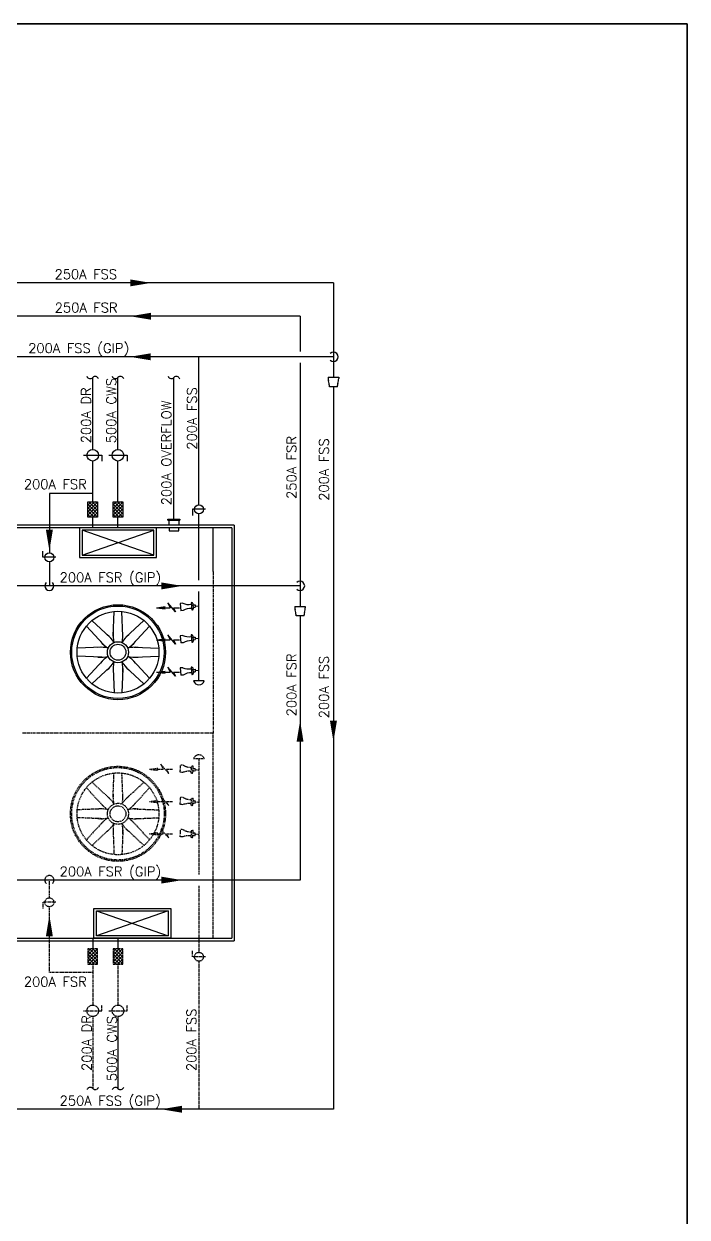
# Model space of a CAD drawing. Header units: millimetres. Extents: x 29 to 762, y -6772 to -6131.
# Drawn here: x 588.9 to 761.7, y -6442.3 to -6131.2 of the extents above; entities that cross this region are included whole.
import ezdxf
from ezdxf.enums import TextEntityAlignment as Align

# ---------------------------------------------------------------- set-up
doc = ezdxf.new("R2010")
doc.units = ezdxf.units.MM
doc.linetypes.add('HIDDEN', pattern=[0.375, 0.25, -0.125])
for name, color, linetype in [('M-CWTR-EQPM', 22, 'Continuous'), ('M-CWTR-PIPE-ONE-F', 3, 'Continuous'), ('M-CWTR-TEXT', 7, 'Continuous'), ('M-CWTR-VAVE', 2, 'Continuous'), ('M-FSR-PIPE', 110, 'Continuous'), ('M-FSS-PIPE', 210, 'Continuous'), ('M-HVAC-EQPM', 22, 'Continuous'), ('M-HVAC-VALVE-FUTURE', 8, 'Continuous'), ('M-SUMP', 1, 'Continuous')]:
    doc.layers.add(name, color=color, linetype=linetype)
doc.styles.add('AA-TXT', font='simplex.shx', dxfattribs={"width": 0.8, "bigfont": 'chineset.shx'})

# ---------------------------------------------------------------- blocks, each defined once
blk = doc.blocks.new('R4-3')
for p, q in [((-4.4, 0), (4.4, 0)), ((4.4, 0), (4.4, -1.1)), ((-5.7, -10.2), (-5.7, -8.7)), ((5.7, -10.2), (-5.7, -10.2)), ((-4.7, -3.5), (-5.4, -6.4)), ((-4.4, 0), (-4.4, -1.1)), ((4.7, -3.5), (5.4, -6.4)), ((5.7, -10.2), (5.7, -8.7))]:
    blk.add_line(p, q)
for centre, start, end in [((4.3, -8.7), 166.373, 180), ((-14.4, -1.1), 346.373, 0), ((14.4, -1.1), 180, 193.627), ((-4.3, -8.7), 0, 13.627)]:
    blk.add_arc(centre, 10, start, end)

msp = doc.modelspace()

# ---------------------------------------------------------------- hatches: boundary and pattern name
at = {"layer": 'M-FSS-PIPE', "linetype": 'HIDDEN'}
h = msp.add_hatch(dxfattribs=at)
h.set_pattern_fill('ANSI37', color=252, scale=5, angle=90, style=0)
h.set_pattern_definition([(45, (252.104, -6628.41083), (0.4419417, -0.4419417), []), (315, (252.104, -6628.41083), (-0.4419417, -0.4419417), [])])
h.paths.add_polyline_path([(608.06, -6376.37), (608.06, -6372.37), (605.55, -6372.37), (605.55, -6376.37)])
h = msp.add_hatch(dxfattribs=at)
h.set_pattern_fill('ANSI37', color=252, scale=5, angle=90, style=0)
h.set_pattern_definition([(45, (258.6871, -6628.41083), (0.4419417, -0.4419417), []), (315, (258.6871, -6628.41083), (-0.4419417, -0.4419417), [])])
h.paths.add_polyline_path([(614.64, -6376.37), (614.64, -6372.37), (612.14, -6372.37), (612.14, -6376.37)])
at = {"layer": 'M-HVAC-VALVE-FUTURE'}
h = msp.add_hatch(dxfattribs=at)
h.set_pattern_fill('ANSI37', color=256, scale=5, angle=90, style=0)
h.set_pattern_definition([(315, (252.104, -6003.73165), (0.4419417, 0.4419417), []), (45, (252.104, -6003.73165), (-0.4419417, 0.4419417), [])])
h.paths.add_polyline_path([(608.06, -6255.78), (608.06, -6259.78), (605.55, -6259.78), (605.55, -6255.78)])
h = msp.add_hatch(dxfattribs=at)
h.set_pattern_fill('ANSI37', color=256, scale=5, angle=90, style=0)
h.set_pattern_definition([(315, (258.6871, -6003.73165), (0.4419417, 0.4419417), []), (45, (258.6871, -6003.73165), (-0.4419417, 0.4419417), [])])
h.paths.add_polyline_path([(614.64, -6255.78), (614.64, -6259.78), (612.14, -6259.78), (612.14, -6255.78)])

# ---------------------------------------------------------------- linework, layer by layer
at = {"layer": 'DefPoints'}
for points in [[(31.33, -6131.2), (761.73, -6131.2), (761.73, -6700.38), (31.33, -6700.38)], [(31.33, -6131.2), (761.73, -6131.2), (761.73, -6700.38), (31.33, -6700.38)], [(31.33, -6131.2), (761.73, -6131.2), (761.73, -6700.38), (31.33, -6700.38)], [(31.33, -6131.2), (761.73, -6131.2), (761.73, -6700.38), (31.33, -6700.38)], [(31.33, -6131.2), (761.73, -6131.2), (761.73, -6700.38), (31.33, -6700.38)], [(31.33, -6131.2), (761.73, -6131.2), (761.73, -6700.38), (31.33, -6700.38)], [(31.33, -6700.38), (761.73, -6700.38), (761.73, -6131.2), (31.33, -6131.2)]]:
    msp.add_lwpolyline(points, close=True, dxfattribs=at)
at = {"layer": 'M-CWTR-EQPM', "color": 252, "linetype": 'HIDDEN'}
for p, q in [((624.56, -6324.22), (625.17, -6325.51)), ((626.61, -6326.59), (624.56, -6324.22)), ((621.63, -6325.51), (623.86, -6325.22)), ((621.63, -6325.51), (625.17, -6325.51)), ((621.63, -6325.51), (623.86, -6325.81)), ((626.05, -6325.51), (627.6, -6325.51)), ((626.05, -6325.51), (626.61, -6326.59)), ((629.6, -6326.3), (629.74, -6324.42)), ((630.28, -6326.35), (629.6, -6326.3)), ((630.42, -6324.47), (629.74, -6324.42)), ((632.46, -6326.51), (632.6, -6324.63)), ((632.67, -6326.53), (632.46, -6326.51)), ((632.6, -6324.63), (632.81, -6324.64)), ((632.91, -6326.32), (633.02, -6324.88)), ((632.94, -6325.93), (633.5, -6325.97)), ((632.99, -6325.27), (633.55, -6325.31)), ((633.5, -6325.97), (633.55, -6325.31)), ((626.61, -6334.99), (624.56, -6332.63)), ((624.56, -6332.63), (625.17, -6333.92)), ((629.6, -6334.71), (629.74, -6332.82)), ((630.42, -6332.87), (629.74, -6332.82)), ((632.46, -6334.91), (632.6, -6333.03)), ((632.6, -6333.03), (632.81, -6333.04)), ((632.91, -6334.72), (633.02, -6333.29)), ((621.63, -6333.92), (623.86, -6333.62)), ((621.63, -6333.92), (625.17, -6333.92)), ((621.63, -6333.92), (623.86, -6334.21)), ((626.05, -6333.92), (626.61, -6334.99)), ((626.05, -6333.92), (627.6, -6333.92)), ((630.28, -6334.76), (629.6, -6334.71)), ((632.67, -6334.93), (632.46, -6334.91)), ((632.94, -6334.33), (633.5, -6334.37)), ((632.99, -6333.67), (633.55, -6333.71)), ((633.5, -6334.37), (633.55, -6333.71)), ((621.63, -6342.32), (623.86, -6342.03)), ((621.63, -6342.32), (625.17, -6342.32)), ((621.63, -6342.32), (623.86, -6342.61)), ((626.61, -6343.4), (624.56, -6341.03)), ((624.56, -6341.03), (625.17, -6342.32)), ((626.05, -6342.32), (626.61, -6343.4)), ((626.05, -6342.32), (627.6, -6342.32)), ((629.6, -6343.11), (629.74, -6341.23)), ((630.42, -6341.28), (629.74, -6341.23)), ((632.46, -6343.32), (632.6, -6341.43)), ((632.6, -6341.43), (632.81, -6341.45)), ((632.91, -6343.12), (633.02, -6341.69)), ((632.94, -6342.74), (633.5, -6342.78)), ((632.99, -6342.07), (633.55, -6342.11)), ((633.5, -6342.78), (633.55, -6342.11)), ((630.28, -6343.16), (629.6, -6343.11)), ((632.67, -6343.33), (632.46, -6343.32))]:
    msp.add_line(p, q, dxfattribs=at)
for centre, radius, start, end in [((631.78, -6329.78), 3.74, 78.9478, 113.5529), ((632.39, -6321.29), 3.74, 238.2169, 272.822), ((632.69, -6326.3), 0.227, 265.8849, 355.8849), ((632.79, -6324.87), 0.227, 355.8849, 85.8849), ((632.39, -6329.69), 3.74, 238.2169, 272.822), ((632.79, -6333.27), 0.227, 355.8849, 85.8849), ((631.78, -6338.19), 3.74, 78.9478, 113.5529), ((632.69, -6334.7), 0.227, 265.8849, 355.8849), ((631.78, -6346.59), 3.74, 78.9478, 113.5529), ((632.39, -6338.09), 3.74, 238.2169, 272.822), ((632.79, -6341.67), 0.227, 355.8849, 85.8849), ((632.69, -6343.11), 0.227, 265.8849, 355.8849)]:
    msp.add_arc(centre, radius, start, end, dxfattribs=at)
at = {"layer": 'M-CWTR-PIPE-ONE-F', "color": 252, "linetype": 'HIDDEN'}
for centre, start, end in [((606.16, -6409.35), 43.2969, 163.2969), ((607.46, -6408.13), 223.2969, 343.2969)]:
    msp.add_arc(centre, 0.892, start, end, dxfattribs=at)
at = {"layer": 'M-CWTR-TEXT', "color": 252, "linetype": 'HIDDEN'}
msp.add_lwpolyline([(595.51, -6363.6, 0, 1.81, 0), (595.51, -6369.04, 0, 0, 0)], format="xyseb", dxfattribs=at)
at = {"layer": 'M-CWTR-VAVE', "color": 252, "linetype": 'HIDDEN'}
for p, q in [((635.89, -6322.8), (633.11, -6322.8)), ((597.22, -6360.2), (593.81, -6360.2)), ((593.81, -6360.2), (593.81, -6361.78)), ((632.8, -6374.4), (632.8, -6372.82)), ((636.2, -6374.4), (632.8, -6374.4))]:
    msp.add_line(p, q, dxfattribs=at)
for centre in [(595.51, -6360.2), (634.5, -6374.4)]:
    msp.add_circle(centre, 1.16, dxfattribs=at)
msp.add_arc((634.5, -6323.21), 1.45, 16.4573, 163.5427, dxfattribs=at)
at = {"layer": 'M-FSR-PIPE', "color": 252, "linetype": 'HIDDEN'}
for p, q in [((595.51, -6359.04), (595.51, -6354.42)), ((595.51, -6378.47), (595.51, -6361.35)), ((606.81, -6378.47), (595.51, -6378.47))]:
    msp.add_line(p, q, dxfattribs=at)
msp.add_arc((595.51, -6354.42), 1.2, 315, 225, dxfattribs=at)
at = {"layer": 'M-FSS-PIPE', "color": 252, "linetype": 'HIDDEN'}
for p, q in [((634.5, -6322.8), (634.5, -6352.92)), ((633.53, -6325.62), (634.5, -6325.69)), ((633.53, -6334.02), (634.5, -6334.09)), ((633.53, -6342.43), (634.5, -6342.5)), ((634.5, -6355.92), (634.5, -6373.25)), ((605.55, -6372.37), (605.55, -6376.37)), ((608.06, -6372.37), (605.55, -6372.37)), ((608.06, -6376.37), (608.06, -6372.37)), ((612.14, -6372.37), (612.14, -6376.37)), ((614.64, -6372.37), (612.14, -6372.37)), ((614.64, -6376.37), (614.64, -6372.37)), ((605.55, -6376.37), (608.06, -6376.37)), ((606.81, -6376.37), (606.81, -6386.99)), ((612.14, -6376.37), (614.64, -6376.37)), ((613.39, -6376.37), (613.39, -6386.99)), ((634.5, -6375.56), (634.5, -6414.15)), ((604.44, -6388.49), (609.18, -6388.49)), ((609.18, -6388.49), (609.18, -6386.98)), ((611.02, -6388.49), (615.76, -6388.49)), ((615.76, -6388.49), (615.76, -6386.98)), ((606.81, -6389.99), (606.81, -6408.74))]:
    msp.add_line(p, q, dxfattribs=at)
at = {"layer": 'M-FSS-PIPE', "color": 1}
for p, q in [((606.81, -6369.57), (606.81, -6372.37)), ((613.39, -6369.57), (613.39, -6372.37))]:
    msp.add_line(p, q, dxfattribs=at)
at = {"layer": 'M-FSS-PIPE', "color": 252, "linetype": 'HIDDEN'}
for centre in [(606.81, -6388.49), (613.39, -6388.49)]:
    msp.add_circle(centre, 1.5, dxfattribs=at)
at = {"layer": 'M-HVAC-EQPM', "linetype": 'HIDDEN'}
for p, q in [((638.23, -6273.95), (638.23, -6316.07)), ((638.23, -6316.07), (588.55, -6316.07)), ((638.23, -6369.57), (638.23, -6316.07))]:
    msp.add_line(p, q, dxfattribs=at)
at = {"layer": 'M-HVAC-EQPM', "color": 252, "linetype": 'HIDDEN'}
for p, q in [((612.11, -6332.91), (612.36, -6326.51)), ((614.67, -6332.91), (614.42, -6326.51)), ((609.5, -6335.05), (605.15, -6330.35)), ((611.31, -6333.24), (606.61, -6328.89)), ((615.46, -6333.24), (620.17, -6328.89)), ((617.28, -6335.05), (621.63, -6330.35)), ((609.17, -6335.85), (602.77, -6336.1)), ((617.61, -6335.85), (624.01, -6336.1)), ((609.17, -6338.41), (602.77, -6338.16)), ((609.5, -6339.2), (605.15, -6343.91)), ((617.28, -6339.2), (621.63, -6343.91)), ((617.61, -6338.41), (624.01, -6338.16)), ((611.31, -6341.02), (606.61, -6345.37)), ((612.11, -6341.35), (612.36, -6347.75)), ((614.67, -6341.35), (614.42, -6347.75)), ((615.46, -6341.02), (620.17, -6345.37))]:
    msp.add_line(p, q, dxfattribs=at)
for radius in [12.39, 12.05, 10.67, 2.75, 2.07]:
    msp.add_circle((613.39, -6337.13), radius, dxfattribs=at)
for centre, start, end in [((605.26, -6339.04), 32.1503, 50.7199), ((620.49, -6332.73), 174.2801, 192.8497), ((621.52, -6339.04), 129.2801, 147.8497), ((606.29, -6332.73), 347.1503, 5.7199), ((608.99, -6344.23), 77.1503, 95.7199), ((615.3, -6329), 219.2801, 237.8497), ((617.79, -6344.23), 84.2801, 102.8497), ((611.48, -6329), 302.1503, 320.7199), ((608.99, -6330.03), 264.2801, 282.8497), ((615.3, -6345.26), 122.1503, 140.7199), ((605.26, -6335.22), 309.2801, 327.8497), ((620.49, -6341.53), 167.1503, 185.7199), ((621.52, -6335.22), 212.1503, 230.7199), ((606.29, -6341.53), 354.2801, 12.8497), ((617.79, -6330.03), 257.1503, 275.7199), ((611.48, -6345.26), 39.2801, 57.8497)]:
    msp.add_arc(centre, 8.38, start, end, dxfattribs=at)
at = {"layer": 'M-HVAC-VALVE-FUTURE'}
for p, q in [((669.55, -6198.72), (221.13, -6198.72)), ((669.55, -6198.72), (669.55, -6223.34)), ((660.85, -6207.42), (229.83, -6207.42)), ((660.85, -6207.42), (660.85, -6216.57)), ((669.55, -6217.99), (532.24, -6217.99)), ((634.5, -6256.59), (634.5, -6217.99)), ((660.85, -6219.57), (660.85, -6283.08)), ((606.81, -6242.16), (606.81, -6223.4)), ((613.39, -6242.16), (613.39, -6223.4)), ((627.98, -6260.28), (627.98, -6223.4)), ((669.55, -6225.78), (669.55, -6414.15)), ((604.44, -6243.66), (609.18, -6243.66)), ((606.81, -6255.78), (606.81, -6245.16)), ((609.18, -6243.66), (609.18, -6245.16)), ((611.02, -6243.66), (615.76, -6243.66)), ((613.39, -6255.78), (613.39, -6245.16)), ((615.76, -6243.66), (615.76, -6245.16)), ((595.51, -6253.67), (595.51, -6261.63)), ((606.81, -6253.67), (595.51, -6253.67)), ((605.55, -6255.78), (608.06, -6255.78)), ((605.55, -6259.78), (605.55, -6255.78)), ((608.06, -6255.78), (608.06, -6259.78)), ((612.14, -6255.78), (614.64, -6255.78)), ((612.14, -6259.78), (612.14, -6255.78)), ((614.64, -6255.78), (614.64, -6259.78)), ((636.2, -6257.74), (632.8, -6257.74)), ((632.8, -6257.74), (632.8, -6259.33)), ((634.5, -6276.22), (634.5, -6258.9)), ((595.51, -6261.63), (595.51, -6269.11)), ((608.06, -6259.78), (605.55, -6259.78)), ((606.81, -6262.57), (606.81, -6259.78)), ((614.64, -6259.78), (612.14, -6259.78)), ((613.39, -6262.57), (613.39, -6259.78)), ((626.42, -6260.28), (629.53, -6260.28)), ((626.42, -6260.57), (626.42, -6260.28)), ((626.42, -6260.57), (629.53, -6260.57)), ((626.71, -6261.92), (626.71, -6260.57)), ((629.24, -6260.57), (629.24, -6261.92)), ((629.53, -6260.28), (629.53, -6260.57)), ((626.71, -6262.57), (626.71, -6263.4)), ((626.71, -6263.4), (629.24, -6263.4)), ((629.24, -6263.4), (629.24, -6262.57)), ((593.81, -6270.27), (593.81, -6268.68)), ((597.22, -6270.27), (593.81, -6270.27)), ((595.51, -6271.42), (595.51, -6277.72)), ((660.85, -6277.72), (492.54, -6277.72)), ((634.5, -6302.5), (634.5, -6279.22)), ((623.43, -6283.4), (625.66, -6283.1)), ((623.43, -6283.4), (626.98, -6283.4)), ((623.43, -6283.4), (625.66, -6283.69)), ((626.36, -6282.11), (626.98, -6283.4)), ((628.42, -6284.48), (626.36, -6282.11)), ((627.86, -6283.4), (629.4, -6283.4)), ((627.86, -6283.4), (628.42, -6284.48)), ((630.28, -6282.25), (629.6, -6282.3)), ((629.6, -6282.3), (629.74, -6284.19)), ((632.67, -6282.08), (632.46, -6282.1)), ((632.46, -6282.1), (632.6, -6283.98)), ((632.91, -6282.29), (633.02, -6283.72)), ((632.94, -6282.68), (633.5, -6282.64)), ((632.99, -6283.34), (633.55, -6283.3)), ((633.5, -6282.64), (633.55, -6283.3)), ((633.53, -6282.99), (634.5, -6282.92)), ((611.31, -6291.12), (606.61, -6286.77)), ((612.11, -6290.8), (612.36, -6284.39)), ((614.67, -6290.8), (614.42, -6284.39)), ((615.46, -6291.12), (620.17, -6286.77)), ((630.42, -6284.14), (629.74, -6284.19)), ((632.6, -6283.98), (632.81, -6283.97)), ((660.85, -6285.52), (660.85, -6354.42)), ((609.5, -6292.94), (605.15, -6288.23)), ((617.28, -6292.94), (621.63, -6288.23)), ((623.43, -6291.8), (625.66, -6291.51)), ((623.43, -6291.8), (626.98, -6291.8)), ((623.43, -6291.8), (625.66, -6292.09)), ((628.42, -6292.88), (626.36, -6290.51)), ((626.36, -6290.51), (626.98, -6291.8)), ((627.86, -6291.8), (628.42, -6292.88)), ((627.86, -6291.8), (629.4, -6291.8)), ((630.28, -6290.66), (629.6, -6290.71)), ((629.6, -6290.71), (629.74, -6292.59)), ((630.42, -6292.54), (629.74, -6292.59)), ((632.67, -6290.49), (632.46, -6290.5)), ((632.46, -6290.5), (632.6, -6292.39)), ((632.6, -6292.39), (632.81, -6292.37)), ((632.91, -6290.7), (633.02, -6292.13)), ((632.94, -6291.08), (633.5, -6291.04)), ((632.99, -6291.74), (633.55, -6291.7)), ((633.5, -6291.04), (633.55, -6291.7)), ((633.53, -6291.39), (634.5, -6291.32)), ((609.17, -6293.73), (602.77, -6293.98)), ((609.17, -6296.3), (602.77, -6296.05)), ((617.61, -6293.73), (624.01, -6293.98)), ((617.61, -6296.3), (624.01, -6296.05)), ((609.5, -6297.09), (605.15, -6301.79)), ((611.31, -6298.9), (606.61, -6303.25)), ((612.11, -6299.23), (612.36, -6305.63)), ((614.67, -6299.23), (614.42, -6305.63)), ((615.46, -6298.9), (620.17, -6303.25)), ((617.28, -6297.09), (621.63, -6301.79)), ((628.42, -6301.28), (626.36, -6298.91)), ((626.36, -6298.91), (626.98, -6300.2)), ((630.28, -6299.06), (629.6, -6299.11)), ((629.6, -6299.11), (629.74, -6300.99)), ((632.67, -6298.89), (632.46, -6298.9)), ((632.46, -6298.9), (632.6, -6300.79)), ((632.91, -6299.1), (633.02, -6300.53)), ((623.43, -6300.2), (625.66, -6299.91)), ((623.43, -6300.2), (626.98, -6300.2)), ((623.43, -6300.2), (625.66, -6300.5)), ((627.86, -6300.2), (628.42, -6301.28)), ((627.86, -6300.2), (629.4, -6300.2)), ((630.42, -6300.95), (629.74, -6300.99)), ((632.6, -6300.79), (632.81, -6300.77)), ((632.94, -6299.48), (633.5, -6299.44)), ((632.99, -6300.15), (633.55, -6300.11)), ((633.5, -6299.44), (633.55, -6300.11)), ((633.53, -6299.79), (634.5, -6299.72)), ((635.89, -6302.5), (633.11, -6302.5)), ((660.85, -6354.42), (541.82, -6354.42)), ((613.39, -6389.99), (613.39, -6408.74)), ((669.55, -6414.15), (581.11, -6414.15))]:
    msp.add_line(p, q, dxfattribs=at)
for points in [[(622.01, -6198.72, 0, 1.81, 0), (616.57, -6198.72, 0, 0, 0)], [(616.57, -6207.42, 0, 1.81, 0), (622.01, -6207.42, 0, 0, 0)], [(616.47, -6217.99, 0, 1.81, 0), (621.92, -6217.99, 0, 0, 0)], [(595.51, -6268.54, 0, 1.81, 0), (595.51, -6263.1, 0, 0, 0)], [(630.11, -6277.72, 0, 1.81, 0), (624.67, -6277.72, 0, 0, 0)], [(660.85, -6312.9, 0, 1.81, 0), (660.85, -6318.34, 0, 0, 0)], [(669.55, -6318.33, 0, 1.81, 0), (669.55, -6312.89, 0, 0, 0)], [(630.11, -6354.42, 0, 1.81, 0), (624.67, -6354.42, 0, 0, 0)]]:
    msp.add_lwpolyline(points, format="xyseb", dxfattribs=at)
at = {"layer": 'M-HVAC-VALVE-FUTURE', "linetype": 'Continuous'}
msp.add_lwpolyline([(624.67, -6414.15, 0, 1.81, 0), (630.11, -6414.15, 0, 0, 0)], format="xyseb", dxfattribs=at)
at = {"layer": 'M-HVAC-VALVE-FUTURE'}
for centre, radius in [((606.81, -6243.66), 1.5), ((613.39, -6243.66), 1.5), ((634.5, -6257.74), 1.16), ((595.51, -6270.27), 1.16), ((613.39, -6295.01), 12.39), ((613.39, -6295.01), 12.05), ((613.39, -6295.01), 10.67), ((613.39, -6295.01), 2.75), ((613.39, -6295.01), 2.07)]:
    msp.add_circle(centre, radius, dxfattribs=at)
for centre, radius, start, end in [((669.55, -6217.99), 1.2, 225, 135), ((606.16, -6222.79), 0.892, 196.7031, 316.7031), ((607.46, -6224.01), 0.892, 16.7031, 136.7031), ((612.74, -6222.79), 0.892, 196.7031, 316.7031), ((614.04, -6224.01), 0.892, 16.7031, 136.7031), ((627.33, -6222.79), 0.892, 196.7031, 316.7031), ((628.62, -6224.01), 0.892, 16.7031, 136.7031), ((595.51, -6277.72), 1.2, 135, 45), ((660.85, -6277.72), 1.2, 225, 135), ((631.78, -6278.82), 3.74, 246.4471, 281.0522), ((632.39, -6287.32), 3.74, 87.178, 121.7831), ((632.69, -6282.31), 0.227, 4.1151, 94.1151), ((632.79, -6283.74), 0.227, 274.1151, 4.1151), ((620.49, -6290.61), 8.38, 174.2801, 192.8497), ((606.29, -6290.61), 8.38, 347.1503, 5.7199), ((615.3, -6286.88), 8.38, 219.2801, 237.8497), ((605.26, -6296.92), 8.38, 32.1503, 50.7199), ((621.52, -6296.92), 8.38, 129.2801, 147.8497), ((611.48, -6286.88), 8.38, 302.1503, 320.7199), ((631.78, -6287.23), 3.74, 246.4471, 281.0522), ((632.39, -6295.72), 3.74, 87.178, 121.7831), ((632.69, -6290.71), 0.227, 4.1151, 94.1151), ((632.79, -6292.14), 0.227, 274.1151, 4.1151), ((608.99, -6302.11), 8.38, 77.1503, 95.7199), ((608.99, -6287.92), 8.38, 264.2801, 282.8497), ((615.3, -6303.14), 8.38, 122.1503, 140.7199), ((617.79, -6302.11), 8.38, 84.2801, 102.8497), ((617.79, -6287.92), 8.38, 257.1503, 275.7199), ((611.48, -6303.14), 8.38, 39.2801, 57.8497), ((605.26, -6293.11), 8.38, 309.2801, 327.8497), ((620.49, -6299.41), 8.38, 167.1503, 185.7199), ((621.52, -6293.11), 8.38, 212.1503, 230.7199), ((606.29, -6299.41), 8.38, 354.2801, 12.8497), ((631.78, -6295.63), 3.74, 246.4471, 281.0522), ((632.69, -6299.12), 0.227, 4.1151, 94.1151), ((632.39, -6304.13), 3.74, 87.178, 121.7831), ((632.79, -6300.55), 0.227, 274.1151, 4.1151), ((634.5, -6302.09), 1.45, 196.4573, 343.5427), ((612.74, -6409.35), 0.892, 43.2969, 163.2969), ((614.04, -6408.13), 0.892, 223.2969, 343.2969)]:
    msp.add_arc(centre, radius, start, end, dxfattribs=at)
at = {"layer": 'M-SUMP'}
for p, q in [((643.7, -6261.92), (384.34, -6261.92)), ((643.7, -6261.92), (643.7, -6370.22)), ((643.05, -6262.57), (384.99, -6262.57)), ((622.74, -6269.68), (604.03, -6263.22)), ((604.03, -6269.68), (622.74, -6263.22)), ((638.23, -6273.95), (638.23, -6262.57)), ((643.05, -6262.57), (643.05, -6369.57)), ((626.48, -6362.46), (607.77, -6368.92)), ((607.77, -6362.46), (626.48, -6368.92)), ((384.34, -6370.22), (643.7, -6370.22)), ((384.99, -6369.57), (643.05, -6369.57))]:
    msp.add_line(p, q, dxfattribs=at)
for points in [[(623.4, -6262.57), (603.38, -6262.57), (603.38, -6270.34), (623.4, -6270.34)], [(627.13, -6369.57), (607.11, -6369.57), (607.11, -6361.81), (627.13, -6361.81)]]:
    msp.add_lwpolyline(points, close=True, dxfattribs=at)
for points in [[(622.74, -6263.22), (604.03, -6263.22), (604.03, -6269.68), (622.74, -6269.68), (622.74, -6263.22)], [(626.48, -6368.92), (607.77, -6368.92), (607.77, -6362.46), (626.48, -6362.46), (626.48, -6368.92)]]:
    msp.add_lwpolyline(points, dxfattribs=at)

# ---------------------------------------------------------------- block references
at = {"layer": 'M-HVAC-VALVE-FUTURE', "xscale": 0.2400000000000091, "yscale": 0.2400000000000091, "zscale": 0.2400000000000091, "rotation": 180}
for p in [(669.55, -6225.78), (660.85, -6285.52)]:
    msp.add_blockref('R4-3', p, dxfattribs=at)

# ---------------------------------------------------------------- texts
at = {"layer": 'M-CWTR-TEXT', "color": 252, "linetype": 'HIDDEN', "style": 'AA-TXT'}
msp.add_text('200A FSR', height=2.5, dxfattribs=at).set_placement((605.25, -6382.16), align=Align.RIGHT)
for s, p in [('200A FSS ', (633.77, -6404.21)), ('200A DR', (606.5, -6404.18))]:
    msp.add_text(s, height=2.5, rotation=90, dxfattribs=at).set_placement(p)
at = {"layer": 'M-HVAC-VALVE-FUTURE', "style": 'AA-TXT'}
for s, p in [('250A FSS', (596.86, -6197.73)), ('250A FSR', (596.9, -6206.43)), ('200A FSS (GIP)', (589.99, -6217)), ('200A FSR (GIP)', (598.18, -6276.74)), ('200A FSR (GIP)', (598.18, -6353.43)), ('250A FSS (GIP)', (598.18, -6413.17))]:
    msp.add_text(s, height=2.5, dxfattribs=at).set_placement(p)
for s, p in [('500A CWS', (612.9, -6240.53)), ('200A DR', (606.32, -6240.53)), ('200A FSS ', (633.92, -6242.22)), ('200A OVERFLOW', (627.25, -6256.7)), ('250A FSR', (659.87, -6255.05)), ('200A FSS', (668.33, -6255.53)), ('200A FSR', (659.87, -6311.74)), ('200A FSS', (668.33, -6312.22)), ('500A CWS', (613.08, -6406.85))]:
    msp.add_text(s, height=2.5, rotation=90, dxfattribs=at).set_placement(p)
msp.add_text('200A FSR', height=2.5, dxfattribs=at).set_placement((605.25, -6252.48), align=Align.RIGHT)

doc.saveas('drawing.dxf')
